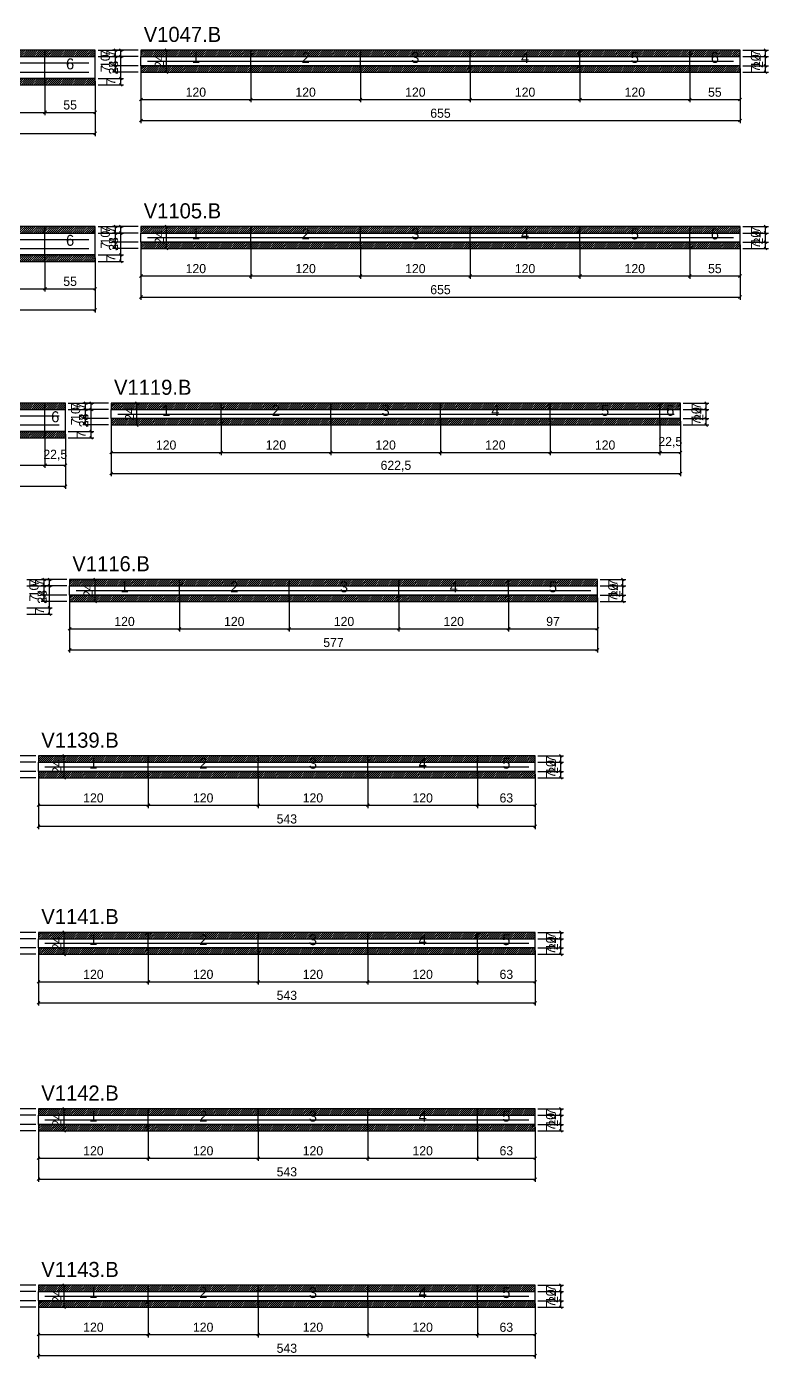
# Model space of a CAD drawing. Extents: x -10500 to 3070, y -11667 to 1250.
# Drawn here: x 788 to 1599, y -8372 to -6915 of the extents above; entities that cross this region are included whole.
import ezdxf
from ezdxf.enums import TextEntityAlignment as Align

# ---------------------------------------------------------------- set-up
doc = ezdxf.new("R2010")
doc.units = 0
for name, color, linetype in [('5', 5, 'Continuous'), ('COTA', 241, 'Continuous'), ('NOMENCLATURA', 7, 'Continuous'), ('Painéis', 200, 'Continuous'), ('SARR_2.2x7', 40, 'Continuous'), ('SCO-___-LAJ', 224, 'Continuous')]:
    doc.layers.add(name, color=color, linetype=linetype)
doc.dimstyles.new('PAINEL', dxfattribs={"dimtxt": 10, "dimasz": 3, "dimexe": 3, "dimexo": 3, "dimgap": 3, "dimtad": 1, "dimblk": 'OBLIQUE', "dimblk1": 'OBLIQUE', "dimcen": 2.5, "dimclrd": 4, "dimclre": 4, "dimclrt": 240, "dimazin": 3, "dimtfac": 1, "dimtmove": 0, "dimatfit": 3})

# ---------------------------------------------------------------- blocks, each defined once
blk = doc.blocks.new('_OBLIQUE')
at = {"color": 0, "linetype": 'BYBLOCK'}
blk.add_line((-0.5, -0.5), (0.5, 0.5), dxfattribs=at)

msp = doc.modelspace()

# ---------------------------------------------------------------- hatches: boundary and pattern name
at = {"layer": 'COTA'}
h = msp.add_hatch(dxfattribs=at)
h.set_pattern_fill('ANSI31', scale=0.5)
h.paths.add_polyline_path([(688, -6948), (808, -6948), (808, -6941), (688, -6941)])
h = msp.add_hatch(dxfattribs=at)
h.set_pattern_fill('ANSI31', scale=0.5)
h.paths.add_polyline_path([(808, -6948), (863, -6948), (863, -6941), (808, -6941)])
h = msp.add_hatch(dxfattribs=at)
h.set_pattern_fill('ANSI31', scale=0.5)
h.paths.add_polyline_path([(913, -6948), (1033, -6948), (1033, -6941), (913, -6941)])
h = msp.add_hatch(dxfattribs=at)
h.set_pattern_fill('ANSI31', scale=0.5)
h.paths.add_polyline_path([(1033, -6948), (1153, -6948), (1153, -6941), (1033, -6941)])
h = msp.add_hatch(dxfattribs=at)
h.set_pattern_fill('ANSI31', scale=0.5)
h.paths.add_polyline_path([(1153, -6948), (1273, -6948), (1273, -6941), (1153, -6941)])
h = msp.add_hatch(dxfattribs=at)
h.set_pattern_fill('ANSI31', scale=0.5)
h.paths.add_polyline_path([(1273, -6948), (1393, -6948), (1393, -6941), (1273, -6941)])
h = msp.add_hatch(dxfattribs=at)
h.set_pattern_fill('ANSI31', scale=0.5)
h.paths.add_polyline_path([(1393, -6948), (1513, -6948), (1513, -6941), (1393, -6941)])
h = msp.add_hatch(dxfattribs=at)
h.set_pattern_fill('ANSI31', scale=0.5)
h.paths.add_polyline_path([(1513, -6948), (1568, -6948), (1568, -6941), (1513, -6941)])
h = msp.add_hatch(dxfattribs=at)
h.set_pattern_fill('ANSI31', scale=0.5)
h.paths.add_polyline_path([(913, -6965), (1033, -6965), (1033, -6958), (913, -6958)])
h = msp.add_hatch(dxfattribs=at)
h.set_pattern_fill('ANSI31', scale=0.5)
h.paths.add_polyline_path([(1033, -6965), (1153, -6965), (1153, -6958), (1033, -6958)])
h = msp.add_hatch(dxfattribs=at)
h.set_pattern_fill('ANSI31', scale=0.5)
h.paths.add_polyline_path([(1153, -6965), (1273, -6965), (1273, -6958), (1153, -6958)])
h = msp.add_hatch(dxfattribs=at)
h.set_pattern_fill('ANSI31', scale=0.5)
h.paths.add_polyline_path([(1273, -6965), (1393, -6965), (1393, -6958), (1273, -6958)])
h = msp.add_hatch(dxfattribs=at)
h.set_pattern_fill('ANSI31', scale=0.5)
h.paths.add_polyline_path([(1393, -6965), (1513, -6965), (1513, -6958), (1393, -6958)])
h = msp.add_hatch(dxfattribs=at)
h.set_pattern_fill('ANSI31', scale=0.5)
h.paths.add_polyline_path([(1513, -6965), (1568, -6965), (1568, -6958), (1513, -6958)])
h = msp.add_hatch(dxfattribs=at)
h.set_pattern_fill('ANSI31', scale=0.5)
h.paths.add_polyline_path([(688, -6979), (808, -6979), (808, -6972), (688, -6972)])
h = msp.add_hatch(dxfattribs=at)
h.set_pattern_fill('ANSI31', scale=0.5)
h.paths.add_polyline_path([(808, -6979), (863, -6979), (863, -6972), (808, -6972)])
h = msp.add_hatch(dxfattribs=at)
h.set_pattern_fill('ANSI31', scale=0.5)
h.paths.add_polyline_path([(688, -7141), (808, -7141), (808, -7134), (688, -7134)])
h = msp.add_hatch(dxfattribs=at)
h.set_pattern_fill('ANSI31', scale=0.5)
h.paths.add_polyline_path([(808, -7141), (863, -7141), (863, -7134), (808, -7134)])
h = msp.add_hatch(dxfattribs=at)
h.set_pattern_fill('ANSI31', scale=0.5)
h.paths.add_polyline_path([(913, -7141), (1033, -7141), (1033, -7134), (913, -7134)])
h = msp.add_hatch(dxfattribs=at)
h.set_pattern_fill('ANSI31', scale=0.5)
h.paths.add_polyline_path([(1033, -7141), (1153, -7141), (1153, -7134), (1033, -7134)])
h = msp.add_hatch(dxfattribs=at)
h.set_pattern_fill('ANSI31', scale=0.5)
h.paths.add_polyline_path([(1153, -7141), (1273, -7141), (1273, -7134), (1153, -7134)])
h = msp.add_hatch(dxfattribs=at)
h.set_pattern_fill('ANSI31', scale=0.5)
h.paths.add_polyline_path([(1273, -7141), (1393, -7141), (1393, -7134), (1273, -7134)])
h = msp.add_hatch(dxfattribs=at)
h.set_pattern_fill('ANSI31', scale=0.5)
h.paths.add_polyline_path([(1393, -7141), (1513, -7141), (1513, -7134), (1393, -7134)])
h = msp.add_hatch(dxfattribs=at)
h.set_pattern_fill('ANSI31', scale=0.5)
h.paths.add_polyline_path([(1513, -7141), (1568, -7141), (1568, -7134), (1513, -7134)])
h = msp.add_hatch(dxfattribs=at)
h.set_pattern_fill('ANSI31', scale=0.5)
h.paths.add_polyline_path([(913, -7158), (1033, -7158), (1033, -7151), (913, -7151)])
h = msp.add_hatch(dxfattribs=at)
h.set_pattern_fill('ANSI31', scale=0.5)
h.paths.add_polyline_path([(1033, -7158), (1153, -7158), (1153, -7151), (1033, -7151)])
h = msp.add_hatch(dxfattribs=at)
h.set_pattern_fill('ANSI31', scale=0.5)
h.paths.add_polyline_path([(1153, -7158), (1273, -7158), (1273, -7151), (1153, -7151)])
h = msp.add_hatch(dxfattribs=at)
h.set_pattern_fill('ANSI31', scale=0.5)
h.paths.add_polyline_path([(1273, -7158), (1393, -7158), (1393, -7151), (1273, -7151)])
h = msp.add_hatch(dxfattribs=at)
h.set_pattern_fill('ANSI31', scale=0.5)
h.paths.add_polyline_path([(1393, -7158), (1513, -7158), (1513, -7151), (1393, -7151)])
h = msp.add_hatch(dxfattribs=at)
h.set_pattern_fill('ANSI31', scale=0.5)
h.paths.add_polyline_path([(1513, -7158), (1568, -7158), (1568, -7151), (1513, -7151)])
h = msp.add_hatch(dxfattribs=at)
h.set_pattern_fill('ANSI31', scale=0.5)
h.paths.add_polyline_path([(688, -7172), (808, -7172), (808, -7165), (688, -7165)])
h = msp.add_hatch(dxfattribs=at)
h.set_pattern_fill('ANSI31', scale=0.5)
h.paths.add_polyline_path([(808, -7172), (863, -7172), (863, -7165), (808, -7165)])
h = msp.add_hatch(dxfattribs=at)
h.set_pattern_fill('ANSI31', scale=0.5)
h.paths.add_polyline_path([(688, -7334), (808, -7334), (808, -7327), (688, -7327)])
h = msp.add_hatch(dxfattribs=at)
h.set_pattern_fill('ANSI31', scale=0.5)
h.paths.add_polyline_path([(808, -7334), (830.5, -7334), (830.5, -7327), (808, -7327)])
h = msp.add_hatch(dxfattribs=at)
h.set_pattern_fill('ANSI31', scale=0.5)
h.paths.add_polyline_path([(880.5, -7334), (1000.5, -7334), (1000.5, -7327), (880.5, -7327)])
h = msp.add_hatch(dxfattribs=at)
h.set_pattern_fill('ANSI31', scale=0.5)
h.paths.add_polyline_path([(1000.5, -7334), (1120.5, -7334), (1120.5, -7327), (1000.5, -7327)])
h = msp.add_hatch(dxfattribs=at)
h.set_pattern_fill('ANSI31', scale=0.5)
h.paths.add_polyline_path([(1120.5, -7334), (1240.5, -7334), (1240.5, -7327), (1120.5, -7327)])
h = msp.add_hatch(dxfattribs=at)
h.set_pattern_fill('ANSI31', scale=0.5)
h.paths.add_polyline_path([(1240.5, -7334), (1360.5, -7334), (1360.5, -7327), (1240.5, -7327)])
h = msp.add_hatch(dxfattribs=at)
h.set_pattern_fill('ANSI31', scale=0.5)
h.paths.add_polyline_path([(1360.5, -7334), (1480.5, -7334), (1480.5, -7327), (1360.5, -7327)])
h = msp.add_hatch(dxfattribs=at)
h.set_pattern_fill('ANSI31', scale=0.5)
h.paths.add_polyline_path([(1480.5, -7334), (1503, -7334), (1503, -7327), (1480.5, -7327)])
h = msp.add_hatch(dxfattribs=at)
h.set_pattern_fill('ANSI31', scale=0.5)
h.paths.add_polyline_path([(880.5, -7351), (1000.5, -7351), (1000.5, -7344), (880.5, -7344)])
h = msp.add_hatch(dxfattribs=at)
h.set_pattern_fill('ANSI31', scale=0.5)
h.paths.add_polyline_path([(1000.5, -7351), (1120.5, -7351), (1120.5, -7344), (1000.5, -7344)])
h = msp.add_hatch(dxfattribs=at)
h.set_pattern_fill('ANSI31', scale=0.5)
h.paths.add_polyline_path([(1120.5, -7351), (1240.5, -7351), (1240.5, -7344), (1120.5, -7344)])
h = msp.add_hatch(dxfattribs=at)
h.set_pattern_fill('ANSI31', scale=0.5)
h.paths.add_polyline_path([(1240.5, -7351), (1360.5, -7351), (1360.5, -7344), (1240.5, -7344)])
h = msp.add_hatch(dxfattribs=at)
h.set_pattern_fill('ANSI31', scale=0.5)
h.paths.add_polyline_path([(1360.5, -7351), (1480.5, -7351), (1480.5, -7344), (1360.5, -7344)])
h = msp.add_hatch(dxfattribs=at)
h.set_pattern_fill('ANSI31', scale=0.5)
h.paths.add_polyline_path([(1480.5, -7351), (1503, -7351), (1503, -7344), (1480.5, -7344)])
h = msp.add_hatch(dxfattribs=at)
h.set_pattern_fill('ANSI31', scale=0.5)
h.paths.add_polyline_path([(688, -7365), (808, -7365), (808, -7358), (688, -7358)])
h = msp.add_hatch(dxfattribs=at)
h.set_pattern_fill('ANSI31', scale=0.5)
h.paths.add_polyline_path([(808, -7365), (830.5, -7365), (830.5, -7358), (808, -7358)])
h = msp.add_hatch(dxfattribs=at)
h.set_pattern_fill('ANSI31', scale=0.5)
h.paths.add_polyline_path([(835, -7527), (955, -7527), (955, -7520), (835, -7520)])
h = msp.add_hatch(dxfattribs=at)
h.set_pattern_fill('ANSI31', scale=0.5)
h.paths.add_polyline_path([(955, -7527), (1075, -7527), (1075, -7520), (955, -7520)])
h = msp.add_hatch(dxfattribs=at)
h.set_pattern_fill('ANSI31', scale=0.5)
h.paths.add_polyline_path([(1075, -7527), (1195, -7527), (1195, -7520), (1075, -7520)])
h = msp.add_hatch(dxfattribs=at)
h.set_pattern_fill('ANSI31', scale=0.5)
h.paths.add_polyline_path([(1195, -7527), (1315, -7527), (1315, -7520), (1195, -7520)])
h = msp.add_hatch(dxfattribs=at)
h.set_pattern_fill('ANSI31', scale=0.5)
h.paths.add_polyline_path([(1315, -7527), (1412, -7527), (1412, -7520), (1315, -7520)])
h = msp.add_hatch(dxfattribs=at)
h.set_pattern_fill('ANSI31', scale=0.5)
h.paths.add_polyline_path([(835, -7544), (955, -7544), (955, -7537), (835, -7537)])
h = msp.add_hatch(dxfattribs=at)
h.set_pattern_fill('ANSI31', scale=0.5)
h.paths.add_polyline_path([(955, -7544), (1075, -7544), (1075, -7537), (955, -7537)])
h = msp.add_hatch(dxfattribs=at)
h.set_pattern_fill('ANSI31', scale=0.5)
h.paths.add_polyline_path([(1075, -7544), (1195, -7544), (1195, -7537), (1075, -7537)])
h = msp.add_hatch(dxfattribs=at)
h.set_pattern_fill('ANSI31', scale=0.5)
h.paths.add_polyline_path([(1195, -7544), (1315, -7544), (1315, -7537), (1195, -7537)])
h = msp.add_hatch(dxfattribs=at)
h.set_pattern_fill('ANSI31', scale=0.5)
h.paths.add_polyline_path([(1315, -7544), (1412, -7544), (1412, -7537), (1315, -7537)])
h = msp.add_hatch(dxfattribs=at)
h.set_pattern_fill('ANSI31', scale=0.5)
h.paths.add_polyline_path([(801, -7720), (921, -7720), (921, -7713), (801, -7713)])
h = msp.add_hatch(dxfattribs=at)
h.set_pattern_fill('ANSI31', scale=0.5)
h.paths.add_polyline_path([(921, -7720), (1041, -7720), (1041, -7713), (921, -7713)])
h = msp.add_hatch(dxfattribs=at)
h.set_pattern_fill('ANSI31', scale=0.5)
h.paths.add_polyline_path([(1041, -7720), (1161, -7720), (1161, -7713), (1041, -7713)])
h = msp.add_hatch(dxfattribs=at)
h.set_pattern_fill('ANSI31', scale=0.5)
h.paths.add_polyline_path([(1161, -7720), (1281, -7720), (1281, -7713), (1161, -7713)])
h = msp.add_hatch(dxfattribs=at)
h.set_pattern_fill('ANSI31', scale=0.5)
h.paths.add_polyline_path([(1281, -7720), (1344, -7720), (1344, -7713), (1281, -7713)])
h = msp.add_hatch(dxfattribs=at)
h.set_pattern_fill('ANSI31', scale=0.5)
h.paths.add_polyline_path([(801, -7737), (921, -7737), (921, -7730), (801, -7730)])
h = msp.add_hatch(dxfattribs=at)
h.set_pattern_fill('ANSI31', scale=0.5)
h.paths.add_polyline_path([(921, -7737), (1041, -7737), (1041, -7730), (921, -7730)])
h = msp.add_hatch(dxfattribs=at)
h.set_pattern_fill('ANSI31', scale=0.5)
h.paths.add_polyline_path([(1041, -7737), (1161, -7737), (1161, -7730), (1041, -7730)])
h = msp.add_hatch(dxfattribs=at)
h.set_pattern_fill('ANSI31', scale=0.5)
h.paths.add_polyline_path([(1161, -7737), (1281, -7737), (1281, -7730), (1161, -7730)])
h = msp.add_hatch(dxfattribs=at)
h.set_pattern_fill('ANSI31', scale=0.5)
h.paths.add_polyline_path([(1281, -7737), (1344, -7737), (1344, -7730), (1281, -7730)])
h = msp.add_hatch(dxfattribs=at)
h.set_pattern_fill('ANSI31', scale=0.5)
h.paths.add_polyline_path([(801, -7913), (921, -7913), (921, -7906), (801, -7906)])
h = msp.add_hatch(dxfattribs=at)
h.set_pattern_fill('ANSI31', scale=0.5)
h.paths.add_polyline_path([(921, -7913), (1041, -7913), (1041, -7906), (921, -7906)])
h = msp.add_hatch(dxfattribs=at)
h.set_pattern_fill('ANSI31', scale=0.5)
h.paths.add_polyline_path([(1041, -7913), (1161, -7913), (1161, -7906), (1041, -7906)])
h = msp.add_hatch(dxfattribs=at)
h.set_pattern_fill('ANSI31', scale=0.5)
h.paths.add_polyline_path([(1161, -7913), (1281, -7913), (1281, -7906), (1161, -7906)])
h = msp.add_hatch(dxfattribs=at)
h.set_pattern_fill('ANSI31', scale=0.5)
h.paths.add_polyline_path([(1281, -7913), (1344, -7913), (1344, -7906), (1281, -7906)])
h = msp.add_hatch(dxfattribs=at)
h.set_pattern_fill('ANSI31', scale=0.5)
h.paths.add_polyline_path([(801, -7930), (921, -7930), (921, -7923), (801, -7923)])
h = msp.add_hatch(dxfattribs=at)
h.set_pattern_fill('ANSI31', scale=0.5)
h.paths.add_polyline_path([(921, -7930), (1041, -7930), (1041, -7923), (921, -7923)])
h = msp.add_hatch(dxfattribs=at)
h.set_pattern_fill('ANSI31', scale=0.5)
h.paths.add_polyline_path([(1041, -7930), (1161, -7930), (1161, -7923), (1041, -7923)])
h = msp.add_hatch(dxfattribs=at)
h.set_pattern_fill('ANSI31', scale=0.5)
h.paths.add_polyline_path([(1161, -7930), (1281, -7930), (1281, -7923), (1161, -7923)])
h = msp.add_hatch(dxfattribs=at)
h.set_pattern_fill('ANSI31', scale=0.5)
h.paths.add_polyline_path([(1281, -7930), (1344, -7930), (1344, -7923), (1281, -7923)])
h = msp.add_hatch(dxfattribs=at)
h.set_pattern_fill('ANSI31', scale=0.5)
h.paths.add_polyline_path([(801, -8106), (921, -8106), (921, -8099), (801, -8099)])
h = msp.add_hatch(dxfattribs=at)
h.set_pattern_fill('ANSI31', scale=0.5)
h.paths.add_polyline_path([(921, -8106), (1041, -8106), (1041, -8099), (921, -8099)])
h = msp.add_hatch(dxfattribs=at)
h.set_pattern_fill('ANSI31', scale=0.5)
h.paths.add_polyline_path([(1041, -8106), (1161, -8106), (1161, -8099), (1041, -8099)])
h = msp.add_hatch(dxfattribs=at)
h.set_pattern_fill('ANSI31', scale=0.5)
h.paths.add_polyline_path([(1161, -8106), (1281, -8106), (1281, -8099), (1161, -8099)])
h = msp.add_hatch(dxfattribs=at)
h.set_pattern_fill('ANSI31', scale=0.5)
h.paths.add_polyline_path([(1281, -8106), (1344, -8106), (1344, -8099), (1281, -8099)])
h = msp.add_hatch(dxfattribs=at)
h.set_pattern_fill('ANSI31', scale=0.5)
h.paths.add_polyline_path([(801, -8123), (921, -8123), (921, -8116), (801, -8116)])
h = msp.add_hatch(dxfattribs=at)
h.set_pattern_fill('ANSI31', scale=0.5)
h.paths.add_polyline_path([(921, -8123), (1041, -8123), (1041, -8116), (921, -8116)])
h = msp.add_hatch(dxfattribs=at)
h.set_pattern_fill('ANSI31', scale=0.5)
h.paths.add_polyline_path([(1041, -8123), (1161, -8123), (1161, -8116), (1041, -8116)])
h = msp.add_hatch(dxfattribs=at)
h.set_pattern_fill('ANSI31', scale=0.5)
h.paths.add_polyline_path([(1161, -8123), (1281, -8123), (1281, -8116), (1161, -8116)])
h = msp.add_hatch(dxfattribs=at)
h.set_pattern_fill('ANSI31', scale=0.5)
h.paths.add_polyline_path([(1281, -8123), (1344, -8123), (1344, -8116), (1281, -8116)])
h = msp.add_hatch(dxfattribs=at)
h.set_pattern_fill('ANSI31', scale=0.5)
h.paths.add_polyline_path([(801, -8299), (921, -8299), (921, -8292), (801, -8292)])
h = msp.add_hatch(dxfattribs=at)
h.set_pattern_fill('ANSI31', scale=0.5)
h.paths.add_polyline_path([(921, -8299), (1041, -8299), (1041, -8292), (921, -8292)])
h = msp.add_hatch(dxfattribs=at)
h.set_pattern_fill('ANSI31', scale=0.5)
h.paths.add_polyline_path([(1041, -8299), (1161, -8299), (1161, -8292), (1041, -8292)])
h = msp.add_hatch(dxfattribs=at)
h.set_pattern_fill('ANSI31', scale=0.5)
h.paths.add_polyline_path([(1161, -8299), (1281, -8299), (1281, -8292), (1161, -8292)])
h = msp.add_hatch(dxfattribs=at)
h.set_pattern_fill('ANSI31', scale=0.5)
h.paths.add_polyline_path([(1281, -8299), (1344, -8299), (1344, -8292), (1281, -8292)])
h = msp.add_hatch(dxfattribs=at)
h.set_pattern_fill('ANSI31', scale=0.5)
h.paths.add_polyline_path([(801, -8316), (921, -8316), (921, -8309), (801, -8309)])
h = msp.add_hatch(dxfattribs=at)
h.set_pattern_fill('ANSI31', scale=0.5)
h.paths.add_polyline_path([(921, -8316), (1041, -8316), (1041, -8309), (921, -8309)])
h = msp.add_hatch(dxfattribs=at)
h.set_pattern_fill('ANSI31', scale=0.5)
h.paths.add_polyline_path([(1041, -8316), (1161, -8316), (1161, -8309), (1041, -8309)])
h = msp.add_hatch(dxfattribs=at)
h.set_pattern_fill('ANSI31', scale=0.5)
h.paths.add_polyline_path([(1161, -8316), (1281, -8316), (1281, -8309), (1161, -8309)])
h = msp.add_hatch(dxfattribs=at)
h.set_pattern_fill('ANSI31', scale=0.5)
h.paths.add_polyline_path([(1281, -8316), (1344, -8316), (1344, -8309), (1281, -8309)])

# ---------------------------------------------------------------- linework, layer by layer
at = {"layer": 'Painéis'}
for p, q in [((688, -6948), (808, -6948)), ((808, -6972), (808, -6948)), ((808, -6972), (808, -6948)), ((808, -6948), (863, -6948)), ((808, -6972), (808, -6948)), ((863, -6972), (863, -6948)), ((913, -6948), (1033, -6948)), ((913, -6958), (913, -6948)), ((1033, -6958), (1033, -6948)), ((1033, -6958), (1033, -6948)), ((1033, -6948), (1153, -6948)), ((1033, -6958), (1033, -6948)), ((1153, -6958), (1153, -6948)), ((1153, -6958), (1153, -6948)), ((1153, -6948), (1273, -6948)), ((1153, -6958), (1153, -6948)), ((1273, -6958), (1273, -6948)), ((1273, -6958), (1273, -6948)), ((1273, -6948), (1393, -6948)), ((1273, -6958), (1273, -6948)), ((1393, -6958), (1393, -6948)), ((1393, -6958), (1393, -6948)), ((1393, -6948), (1513, -6948)), ((1393, -6958), (1393, -6948)), ((1513, -6958), (1513, -6948)), ((1513, -6958), (1513, -6948)), ((1513, -6948), (1568, -6948)), ((1513, -6958), (1513, -6948)), ((1568, -6958), (1568, -6948)), ((913, -6958), (1033, -6958)), ((1033, -6958), (1153, -6958)), ((1153, -6958), (1273, -6958)), ((1273, -6958), (1393, -6958)), ((1393, -6958), (1513, -6958)), ((1513, -6958), (1568, -6958)), ((688, -6972), (808, -6972)), ((808, -6972), (863, -6972)), ((688, -7141), (808, -7141)), ((808, -7165), (808, -7141)), ((808, -7165), (808, -7141)), ((808, -7141), (863, -7141)), ((808, -7165), (808, -7141)), ((863, -7165), (863, -7141)), ((913, -7141), (1033, -7141)), ((913, -7151), (913, -7141)), ((913, -7151), (1033, -7151)), ((1033, -7151), (1033, -7141)), ((1033, -7151), (1033, -7141)), ((1033, -7141), (1153, -7141)), ((1033, -7151), (1033, -7141)), ((1033, -7151), (1153, -7151)), ((1153, -7151), (1153, -7141)), ((1153, -7151), (1153, -7141)), ((1153, -7141), (1273, -7141)), ((1153, -7151), (1153, -7141)), ((1153, -7151), (1273, -7151)), ((1273, -7151), (1273, -7141)), ((1273, -7151), (1273, -7141)), ((1273, -7141), (1393, -7141)), ((1273, -7151), (1273, -7141)), ((1273, -7151), (1393, -7151)), ((1393, -7151), (1393, -7141)), ((1393, -7151), (1393, -7141)), ((1393, -7141), (1513, -7141)), ((1393, -7151), (1393, -7141)), ((1393, -7151), (1513, -7151)), ((1513, -7151), (1513, -7141)), ((1513, -7151), (1513, -7141)), ((1513, -7141), (1568, -7141)), ((1513, -7151), (1513, -7141)), ((1513, -7151), (1568, -7151)), ((1568, -7151), (1568, -7141)), ((688, -7165), (808, -7165)), ((808, -7165), (863, -7165)), ((688, -7334), (808, -7334)), ((808, -7358), (808, -7334)), ((808, -7358), (808, -7334)), ((808, -7334), (830.5, -7334)), ((808, -7358), (808, -7334)), ((830.5, -7358), (830.5, -7334)), ((880.5, -7334), (1000.5, -7334)), ((880.5, -7344), (880.5, -7334)), ((1000.5, -7344), (1000.5, -7334)), ((1000.5, -7344), (1000.5, -7334)), ((1000.5, -7334), (1120.5, -7334)), ((1000.5, -7344), (1000.5, -7334)), ((1120.5, -7344), (1120.5, -7334)), ((1120.5, -7344), (1120.5, -7334)), ((1120.5, -7334), (1240.5, -7334)), ((1120.5, -7344), (1120.5, -7334)), ((1240.5, -7344), (1240.5, -7334)), ((1240.5, -7344), (1240.5, -7334)), ((1240.5, -7334), (1360.5, -7334)), ((1240.5, -7344), (1240.5, -7334)), ((1360.5, -7344), (1360.5, -7334)), ((1360.5, -7344), (1360.5, -7334)), ((1360.5, -7334), (1480.5, -7334)), ((1360.5, -7344), (1360.5, -7334)), ((1480.5, -7344), (1480.5, -7334)), ((1480.5, -7344), (1480.5, -7334)), ((1480.5, -7334), (1503, -7334)), ((1480.5, -7344), (1480.5, -7334)), ((1503, -7344), (1503, -7334)), ((880.5, -7344), (1000.5, -7344)), ((1000.5, -7344), (1120.5, -7344)), ((1120.5, -7344), (1240.5, -7344)), ((1240.5, -7344), (1360.5, -7344)), ((1360.5, -7344), (1480.5, -7344)), ((1480.5, -7344), (1503, -7344)), ((688, -7358), (808, -7358)), ((808, -7358), (830.5, -7358)), ((835, -7527), (955, -7527)), ((835, -7537), (835, -7527)), ((955, -7537), (955, -7527)), ((955, -7537), (955, -7527)), ((955, -7527), (1075, -7527)), ((955, -7537), (955, -7527)), ((1075, -7537), (1075, -7527)), ((1075, -7537), (1075, -7527)), ((1075, -7527), (1195, -7527)), ((1075, -7537), (1075, -7527)), ((1195, -7537), (1195, -7527)), ((1195, -7537), (1195, -7527)), ((1195, -7527), (1315, -7527)), ((1195, -7537), (1195, -7527)), ((1315, -7537), (1315, -7527)), ((1315, -7537), (1315, -7527)), ((1315, -7527), (1412, -7527)), ((1315, -7537), (1315, -7527)), ((1412, -7537), (1412, -7527)), ((835, -7537), (955, -7537)), ((955, -7537), (1075, -7537)), ((1075, -7537), (1195, -7537)), ((1195, -7537), (1315, -7537)), ((1315, -7537), (1412, -7537)), ((801, -7720), (921, -7720)), ((801, -7730), (801, -7720)), ((921, -7730), (921, -7720)), ((921, -7730), (921, -7720)), ((921, -7720), (1041, -7720)), ((921, -7730), (921, -7720)), ((1041, -7730), (1041, -7720)), ((1041, -7730), (1041, -7720)), ((1041, -7720), (1161, -7720)), ((1041, -7730), (1041, -7720)), ((1161, -7730), (1161, -7720)), ((1161, -7730), (1161, -7720)), ((1161, -7720), (1281, -7720)), ((1161, -7730), (1161, -7720)), ((1281, -7730), (1281, -7720)), ((1281, -7730), (1281, -7720)), ((1281, -7720), (1344, -7720)), ((1281, -7730), (1281, -7720)), ((1344, -7730), (1344, -7720)), ((801, -7730), (921, -7730)), ((921, -7730), (1041, -7730)), ((1041, -7730), (1161, -7730)), ((1161, -7730), (1281, -7730)), ((1281, -7730), (1344, -7730)), ((801, -7913), (921, -7913)), ((801, -7923), (801, -7913)), ((801, -7923), (921, -7923)), ((921, -7923), (921, -7913)), ((921, -7923), (921, -7913)), ((921, -7913), (1041, -7913)), ((921, -7923), (921, -7913)), ((921, -7923), (1041, -7923)), ((1041, -7923), (1041, -7913)), ((1041, -7923), (1041, -7913)), ((1041, -7913), (1161, -7913)), ((1041, -7923), (1041, -7913)), ((1041, -7923), (1161, -7923)), ((1161, -7923), (1161, -7913)), ((1161, -7923), (1161, -7913)), ((1161, -7913), (1281, -7913)), ((1161, -7923), (1161, -7913)), ((1161, -7923), (1281, -7923)), ((1281, -7923), (1281, -7913)), ((1281, -7923), (1281, -7913)), ((1281, -7913), (1344, -7913)), ((1281, -7923), (1281, -7913)), ((1281, -7923), (1344, -7923)), ((1344, -7923), (1344, -7913)), ((801, -8106), (921, -8106)), ((801, -8116), (801, -8106)), ((921, -8116), (921, -8106)), ((921, -8116), (921, -8106)), ((921, -8106), (1041, -8106)), ((921, -8116), (921, -8106)), ((1041, -8116), (1041, -8106)), ((1041, -8116), (1041, -8106)), ((1041, -8106), (1161, -8106)), ((1041, -8116), (1041, -8106)), ((1161, -8116), (1161, -8106)), ((1161, -8116), (1161, -8106)), ((1161, -8106), (1281, -8106)), ((1161, -8116), (1161, -8106)), ((1281, -8116), (1281, -8106)), ((1281, -8116), (1281, -8106)), ((1281, -8106), (1344, -8106)), ((1281, -8116), (1281, -8106)), ((1344, -8116), (1344, -8106)), ((801, -8116), (921, -8116)), ((921, -8116), (1041, -8116)), ((1041, -8116), (1161, -8116)), ((1161, -8116), (1281, -8116)), ((1281, -8116), (1344, -8116)), ((801, -8299), (921, -8299)), ((801, -8309), (801, -8299)), ((921, -8309), (921, -8299)), ((921, -8309), (921, -8299)), ((921, -8299), (1041, -8299)), ((921, -8309), (921, -8299)), ((1041, -8309), (1041, -8299)), ((1041, -8309), (1041, -8299)), ((1041, -8299), (1161, -8299)), ((1041, -8309), (1041, -8299)), ((1161, -8309), (1161, -8299)), ((1161, -8309), (1161, -8299)), ((1161, -8299), (1281, -8299)), ((1161, -8309), (1161, -8299)), ((1281, -8309), (1281, -8299)), ((1281, -8309), (1281, -8299)), ((1281, -8299), (1344, -8299)), ((1281, -8309), (1281, -8299)), ((1344, -8309), (1344, -8299)), ((801, -8309), (921, -8309)), ((921, -8309), (1041, -8309)), ((1041, -8309), (1161, -8309)), ((1161, -8309), (1281, -8309)), ((1281, -8309), (1344, -8309))]:
    msp.add_line(p, q, dxfattribs=at)
at = {"layer": 'SARR_2.2x7'}
for points in [[(688, -6955), (808, -6955)], [(688, -6955), (808, -6955)], [(808, -6955), (856, -6955)], [(808, -6955), (856, -6955)], [(920, -6953), (1033, -6953)], [(920, -6953), (1033, -6953)], [(1033, -6953), (1153, -6953)], [(1033, -6953), (1153, -6953)], [(1153, -6953), (1273, -6953)], [(1153, -6953), (1273, -6953)], [(1273, -6953), (1393, -6953)], [(1273, -6953), (1393, -6953)], [(1393, -6953), (1513, -6953)], [(1393, -6953), (1513, -6953)], [(1513, -6953), (1561, -6953)], [(1513, -6953), (1561, -6953)], [(688, -6965), (808, -6965)], [(688, -6965), (808, -6965)], [(808, -6965), (856, -6965)], [(808, -6965), (856, -6965)], [(688, -7148), (808, -7148)], [(688, -7148), (808, -7148)], [(808, -7148), (856, -7148)], [(808, -7148), (856, -7148)], [(920, -7146), (1033, -7146)], [(920, -7146), (1033, -7146)], [(1033, -7146), (1153, -7146)], [(1033, -7146), (1153, -7146)], [(1153, -7146), (1273, -7146)], [(1153, -7146), (1273, -7146)], [(1273, -7146), (1393, -7146)], [(1273, -7146), (1393, -7146)], [(1393, -7146), (1513, -7146)], [(1393, -7146), (1513, -7146)], [(1513, -7146), (1561, -7146)], [(1513, -7146), (1561, -7146)], [(688, -7158), (808, -7158)], [(688, -7158), (808, -7158)], [(808, -7158), (856, -7158)], [(808, -7158), (856, -7158)], [(688, -7341), (808, -7341)], [(688, -7341), (808, -7341)], [(808, -7341), (823.5, -7341)], [(808, -7341), (823.5, -7341)], [(887.5, -7339), (1000.5, -7339)], [(887.5, -7339), (1000.5, -7339)], [(1000.5, -7339), (1120.5, -7339)], [(1000.5, -7339), (1120.5, -7339)], [(1120.5, -7339), (1240.5, -7339)], [(1120.5, -7339), (1240.5, -7339)], [(1240.5, -7339), (1360.5, -7339)], [(1240.5, -7339), (1360.5, -7339)], [(1360.5, -7339), (1480.5, -7339)], [(1360.5, -7339), (1480.5, -7339)], [(1480.5, -7339), (1496, -7339)], [(1480.5, -7339), (1496, -7339)], [(688, -7351), (808, -7351)], [(688, -7351), (808, -7351)], [(808, -7351), (823.5, -7351)], [(808, -7351), (823.5, -7351)], [(842, -7532), (955, -7532)], [(842, -7532), (955, -7532)], [(955, -7532), (1075, -7532)], [(955, -7532), (1075, -7532)], [(1075, -7532), (1195, -7532)], [(1075, -7532), (1195, -7532)], [(1195, -7532), (1315, -7532)], [(1195, -7532), (1315, -7532)], [(1315, -7532), (1405, -7532)], [(1315, -7532), (1405, -7532)], [(808, -7725), (921, -7725)], [(808, -7725), (921, -7725)], [(921, -7725), (1041, -7725)], [(921, -7725), (1041, -7725)], [(1041, -7725), (1161, -7725)], [(1041, -7725), (1161, -7725)], [(1161, -7725), (1281, -7725)], [(1161, -7725), (1281, -7725)], [(1281, -7725), (1337, -7725)], [(1281, -7725), (1337, -7725)], [(808, -7918), (921, -7918)], [(808, -7918), (921, -7918)], [(921, -7918), (1041, -7918)], [(921, -7918), (1041, -7918)], [(1041, -7918), (1161, -7918)], [(1041, -7918), (1161, -7918)], [(1161, -7918), (1281, -7918)], [(1161, -7918), (1281, -7918)], [(1281, -7918), (1337, -7918)], [(1281, -7918), (1337, -7918)], [(808, -8111), (921, -8111)], [(808, -8111), (921, -8111)], [(921, -8111), (1041, -8111)], [(921, -8111), (1041, -8111)], [(1041, -8111), (1161, -8111)], [(1041, -8111), (1161, -8111)], [(1161, -8111), (1281, -8111)], [(1161, -8111), (1281, -8111)], [(1281, -8111), (1337, -8111)], [(1281, -8111), (1337, -8111)], [(808, -8304), (921, -8304)], [(808, -8304), (921, -8304)], [(921, -8304), (1041, -8304)], [(921, -8304), (1041, -8304)], [(1041, -8304), (1161, -8304)], [(1041, -8304), (1161, -8304)], [(1161, -8304), (1281, -8304)], [(1161, -8304), (1281, -8304)], [(1281, -8304), (1337, -8304)], [(1281, -8304), (1337, -8304)]]:
    msp.add_lwpolyline(points, dxfattribs=at)
at = {"layer": 'SCO-___-LAJ'}
for points in [[(688, -6948), (808, -6948), (808, -6941), (688, -6941)], [(808, -6948), (863, -6948), (863, -6941), (808, -6941)], [(913, -6948), (1033, -6948), (1033, -6941), (913, -6941)], [(1033, -6948), (1153, -6948), (1153, -6941), (1033, -6941)], [(1153, -6948), (1273, -6948), (1273, -6941), (1153, -6941)], [(1273, -6948), (1393, -6948), (1393, -6941), (1273, -6941)], [(1393, -6948), (1513, -6948), (1513, -6941), (1393, -6941)], [(1513, -6948), (1568, -6948), (1568, -6941), (1513, -6941)], [(913, -6965), (1033, -6965), (1033, -6958), (913, -6958)], [(1033, -6965), (1153, -6965), (1153, -6958), (1033, -6958)], [(1153, -6965), (1273, -6965), (1273, -6958), (1153, -6958)], [(1273, -6965), (1393, -6965), (1393, -6958), (1273, -6958)], [(1393, -6965), (1513, -6965), (1513, -6958), (1393, -6958)], [(1513, -6965), (1568, -6965), (1568, -6958), (1513, -6958)], [(688, -6979), (808, -6979), (808, -6972), (688, -6972)], [(808, -6979), (863, -6979), (863, -6972), (808, -6972)], [(688, -7141), (808, -7141), (808, -7134), (688, -7134)], [(808, -7141), (863, -7141), (863, -7134), (808, -7134)], [(913, -7141), (1033, -7141), (1033, -7134), (913, -7134)], [(1033, -7141), (1153, -7141), (1153, -7134), (1033, -7134)], [(1153, -7141), (1273, -7141), (1273, -7134), (1153, -7134)], [(1273, -7141), (1393, -7141), (1393, -7134), (1273, -7134)], [(1393, -7141), (1513, -7141), (1513, -7134), (1393, -7134)], [(1513, -7141), (1568, -7141), (1568, -7134), (1513, -7134)], [(913, -7158), (1033, -7158), (1033, -7151), (913, -7151)], [(1033, -7158), (1153, -7158), (1153, -7151), (1033, -7151)], [(1153, -7158), (1273, -7158), (1273, -7151), (1153, -7151)], [(1273, -7158), (1393, -7158), (1393, -7151), (1273, -7151)], [(1393, -7158), (1513, -7158), (1513, -7151), (1393, -7151)], [(1513, -7158), (1568, -7158), (1568, -7151), (1513, -7151)], [(688, -7172), (808, -7172), (808, -7165), (688, -7165)], [(808, -7172), (863, -7172), (863, -7165), (808, -7165)], [(688, -7334), (808, -7334), (808, -7327), (688, -7327)], [(808, -7334), (830.5, -7334), (830.5, -7327), (808, -7327)], [(880.5, -7334), (1000.5, -7334), (1000.5, -7327), (880.5, -7327)], [(1000.5, -7334), (1120.5, -7334), (1120.5, -7327), (1000.5, -7327)], [(1120.5, -7334), (1240.5, -7334), (1240.5, -7327), (1120.5, -7327)], [(1240.5, -7334), (1360.5, -7334), (1360.5, -7327), (1240.5, -7327)], [(1360.5, -7334), (1480.5, -7334), (1480.5, -7327), (1360.5, -7327)], [(1480.5, -7334), (1503, -7334), (1503, -7327), (1480.5, -7327)], [(880.5, -7351), (1000.5, -7351), (1000.5, -7344), (880.5, -7344)], [(1000.5, -7351), (1120.5, -7351), (1120.5, -7344), (1000.5, -7344)], [(1120.5, -7351), (1240.5, -7351), (1240.5, -7344), (1120.5, -7344)], [(1240.5, -7351), (1360.5, -7351), (1360.5, -7344), (1240.5, -7344)], [(1360.5, -7351), (1480.5, -7351), (1480.5, -7344), (1360.5, -7344)], [(1480.5, -7351), (1503, -7351), (1503, -7344), (1480.5, -7344)], [(688, -7365), (808, -7365), (808, -7358), (688, -7358)], [(808, -7365), (830.5, -7365), (830.5, -7358), (808, -7358)], [(835, -7527), (955, -7527), (955, -7520), (835, -7520)], [(955, -7527), (1075, -7527), (1075, -7520), (955, -7520)], [(1075, -7527), (1195, -7527), (1195, -7520), (1075, -7520)], [(1195, -7527), (1315, -7527), (1315, -7520), (1195, -7520)], [(1315, -7527), (1412, -7527), (1412, -7520), (1315, -7520)], [(835, -7544), (955, -7544), (955, -7537), (835, -7537)], [(955, -7544), (1075, -7544), (1075, -7537), (955, -7537)], [(1075, -7544), (1195, -7544), (1195, -7537), (1075, -7537)], [(1195, -7544), (1315, -7544), (1315, -7537), (1195, -7537)], [(1315, -7544), (1412, -7544), (1412, -7537), (1315, -7537)], [(801, -7720), (921, -7720), (921, -7713), (801, -7713)], [(921, -7720), (1041, -7720), (1041, -7713), (921, -7713)], [(1041, -7720), (1161, -7720), (1161, -7713), (1041, -7713)], [(1161, -7720), (1281, -7720), (1281, -7713), (1161, -7713)], [(1281, -7720), (1344, -7720), (1344, -7713), (1281, -7713)], [(801, -7737), (921, -7737), (921, -7730), (801, -7730)], [(921, -7737), (1041, -7737), (1041, -7730), (921, -7730)], [(1041, -7737), (1161, -7737), (1161, -7730), (1041, -7730)], [(1161, -7737), (1281, -7737), (1281, -7730), (1161, -7730)], [(1281, -7737), (1344, -7737), (1344, -7730), (1281, -7730)], [(801, -7913), (921, -7913), (921, -7906), (801, -7906)], [(921, -7913), (1041, -7913), (1041, -7906), (921, -7906)], [(1041, -7913), (1161, -7913), (1161, -7906), (1041, -7906)], [(1161, -7913), (1281, -7913), (1281, -7906), (1161, -7906)], [(1281, -7913), (1344, -7913), (1344, -7906), (1281, -7906)], [(801, -7930), (921, -7930), (921, -7923), (801, -7923)], [(921, -7930), (1041, -7930), (1041, -7923), (921, -7923)], [(1041, -7930), (1161, -7930), (1161, -7923), (1041, -7923)], [(1161, -7930), (1281, -7930), (1281, -7923), (1161, -7923)], [(1281, -7930), (1344, -7930), (1344, -7923), (1281, -7923)], [(801, -8106), (921, -8106), (921, -8099), (801, -8099)], [(921, -8106), (1041, -8106), (1041, -8099), (921, -8099)], [(1041, -8106), (1161, -8106), (1161, -8099), (1041, -8099)], [(1161, -8106), (1281, -8106), (1281, -8099), (1161, -8099)], [(1281, -8106), (1344, -8106), (1344, -8099), (1281, -8099)], [(801, -8123), (921, -8123), (921, -8116), (801, -8116)], [(921, -8123), (1041, -8123), (1041, -8116), (921, -8116)], [(1041, -8123), (1161, -8123), (1161, -8116), (1041, -8116)], [(1161, -8123), (1281, -8123), (1281, -8116), (1161, -8116)], [(1281, -8123), (1344, -8123), (1344, -8116), (1281, -8116)], [(801, -8299), (921, -8299), (921, -8292), (801, -8292)], [(921, -8299), (1041, -8299), (1041, -8292), (921, -8292)], [(1041, -8299), (1161, -8299), (1161, -8292), (1041, -8292)], [(1161, -8299), (1281, -8299), (1281, -8292), (1161, -8292)], [(1281, -8299), (1344, -8299), (1344, -8292), (1281, -8292)], [(801, -8316), (921, -8316), (921, -8309), (801, -8309)], [(921, -8316), (1041, -8316), (1041, -8309), (921, -8309)], [(1041, -8316), (1161, -8316), (1161, -8309), (1041, -8309)], [(1161, -8316), (1281, -8316), (1281, -8309), (1161, -8309)], [(1281, -8316), (1344, -8316), (1344, -8309), (1281, -8309)]]:
    msp.add_lwpolyline(points, close=True, dxfattribs=at)

# ---------------------------------------------------------------- texts
at = {"layer": '5'}
for s, p in [('1', (973, -6949)), ('2', (1093, -6949)), ('3', (1213, -6949)), ('4', (1333, -6949)), ('5', (1453, -6949)), ('6', (1540.5, -6949)), ('6', (835.5, -6956)), ('1', (973, -7142)), ('2', (1093, -7142)), ('3', (1213, -7142)), ('4', (1333, -7142)), ('5', (1453, -7142)), ('6', (1540.5, -7142)), ('6', (835.5, -7149)), ('6', (819.25, -7342)), ('1', (940.5, -7335)), ('2', (1060.5, -7335)), ('3', (1180.5, -7335)), ('4', (1300.5, -7335)), ('5', (1420.5, -7335)), ('6', (1491.75, -7335)), ('1', (895, -7528)), ('2', (1015, -7528)), ('3', (1135, -7528)), ('4', (1255, -7528)), ('5', (1363.5, -7528)), ('1', (861, -7721)), ('2', (981, -7721)), ('3', (1101, -7721)), ('4', (1221, -7721)), ('5', (1312.5, -7721)), ('1', (861, -7914)), ('2', (981, -7914)), ('3', (1101, -7914)), ('4', (1221, -7914)), ('5', (1312.5, -7914)), ('1', (861, -8107)), ('2', (981, -8107)), ('3', (1101, -8107)), ('4', (1221, -8107)), ('5', (1312.5, -8107)), ('1', (861, -8300)), ('2', (981, -8300)), ('3', (1101, -8300)), ('4', (1221, -8300)), ('5', (1312.5, -8300))]:
    msp.add_text(s, height=12, dxfattribs=at).set_placement(p, align=Align.MIDDLE_CENTER)
at = {"layer": 'NOMENCLATURA'}
for s, p in [('V1047.B', (916, -6932)), ('V1105.B', (916, -7125)), ('V1119.B', (883.5, -7318)), ('V1116.B', (838, -7511)), ('V1139.B', (804, -7704)), ('V1141.B', (804, -7897)), ('V1142.B', (804, -8090)), ('V1143.B', (804, -8283))]:
    msp.add_text(s, height=16.5, dxfattribs=at).set_placement(p)

# ---------------------------------------------------------------- dimensions: what is measured, and where the dimension line sits
at = {"layer": 'COTA'}
for base, p1, p2 in [((891, -6979), (863, -6979), (863, -6941)), ((891, -6948), (863, -6948), (863, -6941)), ((891, -6972), (863, -6972), (863, -6948)), ((885, -6948), (913, -6948), (913, -6941)), ((885, -6958), (913, -6958), (913, -6948)), ((941, -6965), (913, -6965), (913, -6941)), ((1596, -6965), (1568, -6965), (1568, -6941)), ((1596, -6948), (1568, -6948), (1568, -6941)), ((1596, -6958), (1568, -6958), (1568, -6948)), ((885, -6965), (913, -6965), (913, -6958)), ((1596, -6965), (1568, -6965), (1568, -6958)), ((891, -6979), (863, -6979), (863, -6972)), ((891, -7172), (863, -7172), (863, -7134)), ((891, -7141), (863, -7141), (863, -7134)), ((885, -7141), (913, -7141), (913, -7134)), ((941, -7158), (913, -7158), (913, -7134)), ((1596, -7158), (1568, -7158), (1568, -7134)), ((1596, -7141), (1568, -7141), (1568, -7134)), ((891, -7165), (863, -7165), (863, -7141)), ((885, -7151), (913, -7151), (913, -7141)), ((885, -7158), (913, -7158), (913, -7151)), ((1596, -7151), (1568, -7151), (1568, -7141)), ((1596, -7158), (1568, -7158), (1568, -7151)), ((891, -7172), (863, -7172), (863, -7165)), ((858.5, -7365), (830.5, -7365), (830.5, -7327)), ((858.5, -7334), (830.5, -7334), (830.5, -7327)), ((852.5, -7334), (880.5, -7334), (880.5, -7327)), ((908.5, -7351), (880.5, -7351), (880.5, -7327)), ((1531, -7351), (1503, -7351), (1503, -7327)), ((1531, -7334), (1503, -7334), (1503, -7327)), ((858.5, -7358), (830.5, -7358), (830.5, -7334)), ((852.5, -7344), (880.5, -7344), (880.5, -7334)), ((1531, -7344), (1503, -7344), (1503, -7334)), ((858.5, -7365), (830.5, -7365), (830.5, -7358)), ((852.5, -7351), (880.5, -7351), (880.5, -7344)), ((1531, -7351), (1503, -7351), (1503, -7344)), ((813, -7558), (785, -7558), (785, -7520)), ((813, -7527), (785, -7527), (785, -7520)), ((813, -7551), (785, -7551), (785, -7527)), ((807, -7527), (835, -7527), (835, -7520)), ((807, -7537), (835, -7537), (835, -7527)), ((863, -7544), (835, -7544), (835, -7520)), ((1440, -7544), (1412, -7544), (1412, -7520)), ((1440, -7527), (1412, -7527), (1412, -7520)), ((1440, -7537), (1412, -7537), (1412, -7527)), ((807, -7544), (835, -7544), (835, -7537)), ((1440, -7544), (1412, -7544), (1412, -7537)), ((813, -7558), (785, -7558), (785, -7551)), ((773, -7720), (801, -7720), (801, -7713)), ((773, -7730), (801, -7730), (801, -7720)), ((829, -7737), (801, -7737), (801, -7713)), ((1372, -7737), (1344, -7737), (1344, -7713)), ((1372, -7720), (1344, -7720), (1344, -7713)), ((1372, -7730), (1344, -7730), (1344, -7720)), ((773, -7737), (801, -7737), (801, -7730)), ((1372, -7737), (1344, -7737), (1344, -7730)), ((773, -7913), (801, -7913), (801, -7906)), ((829, -7930), (801, -7930), (801, -7906)), ((1372, -7930), (1344, -7930), (1344, -7906)), ((1372, -7913), (1344, -7913), (1344, -7906)), ((773, -7923), (801, -7923), (801, -7913)), ((773, -7930), (801, -7930), (801, -7923)), ((1372, -7923), (1344, -7923), (1344, -7913)), ((1372, -7930), (1344, -7930), (1344, -7923)), ((773, -8106), (801, -8106), (801, -8099)), ((829, -8123), (801, -8123), (801, -8099)), ((1372, -8123), (1344, -8123), (1344, -8099)), ((1372, -8106), (1344, -8106), (1344, -8099)), ((773, -8116), (801, -8116), (801, -8106)), ((1372, -8116), (1344, -8116), (1344, -8106)), ((773, -8123), (801, -8123), (801, -8116)), ((1372, -8123), (1344, -8123), (1344, -8116)), ((773, -8299), (801, -8299), (801, -8292)), ((773, -8309), (801, -8309), (801, -8299)), ((829, -8316), (801, -8316), (801, -8292)), ((1372, -8316), (1344, -8316), (1344, -8292)), ((1372, -8299), (1344, -8299), (1344, -8292)), ((1372, -8309), (1344, -8309), (1344, -8299)), ((773, -8316), (801, -8316), (801, -8309)), ((1372, -8316), (1344, -8316), (1344, -8309))]:
    msp.add_linear_dim(base=base, p1=p1, p2=p2, angle=90, dimstyle='PAINEL', dxfattribs=at).render()
for base, p1, p2 in [((913, -6995), (913, -6958), (1033, -6958)), ((913, -7018), (913, -6958), (1568, -6958)), ((1033, -6995), (1033, -6958), (1153, -6958)), ((1153, -6995), (1153, -6958), (1273, -6958)), ((1273, -6995), (1273, -6958), (1393, -6958)), ((1393, -6995), (1393, -6958), (1513, -6958)), ((1513, -6995), (1513, -6958), (1568, -6958)), ((208, -7032), (208, -6972), (863, -6972)), ((688, -7009), (688, -6972), (808, -6972)), ((808, -7009), (808, -6972), (863, -6972)), ((913, -7188), (913, -7151), (1033, -7151)), ((913, -7211), (913, -7151), (1568, -7151)), ((1033, -7188), (1033, -7151), (1153, -7151)), ((1153, -7188), (1153, -7151), (1273, -7151)), ((1273, -7188), (1273, -7151), (1393, -7151)), ((1393, -7188), (1393, -7151), (1513, -7151)), ((1513, -7188), (1513, -7151), (1568, -7151)), ((208, -7225), (208, -7165), (863, -7165)), ((688, -7202), (688, -7165), (808, -7165)), ((808, -7202), (808, -7165), (863, -7165)), ((880.5, -7381), (880.5, -7344), (1000.5, -7344)), ((880.5, -7404), (880.5, -7344), (1503, -7344)), ((1000.5, -7381), (1000.5, -7344), (1120.5, -7344)), ((1120.5, -7381), (1120.5, -7344), (1240.5, -7344)), ((1240.5, -7381), (1240.5, -7344), (1360.5, -7344)), ((1360.5, -7381), (1360.5, -7344), (1480.5, -7344)), ((1480.5, -7381), (1480.5, -7344), (1503, -7344)), ((208, -7418), (208, -7358), (830.5, -7358)), ((688, -7395), (688, -7358), (808, -7358)), ((808, -7395), (808, -7358), (830.5, -7358)), ((835, -7574), (835, -7537), (955, -7537)), ((835, -7597), (835, -7537), (1412, -7537)), ((955, -7574), (955, -7537), (1075, -7537)), ((1075, -7574), (1075, -7537), (1195, -7537)), ((1195, -7574), (1195, -7537), (1315, -7537)), ((1315, -7574), (1315, -7537), (1412, -7537)), ((801, -7767), (801, -7730), (921, -7730)), ((801, -7790), (801, -7730), (1344, -7730)), ((921, -7767), (921, -7730), (1041, -7730)), ((1041, -7767), (1041, -7730), (1161, -7730)), ((1161, -7767), (1161, -7730), (1281, -7730)), ((1281, -7767), (1281, -7730), (1344, -7730)), ((801, -7960), (801, -7923), (921, -7923)), ((801, -7983), (801, -7923), (1344, -7923)), ((921, -7960), (921, -7923), (1041, -7923)), ((1041, -7960), (1041, -7923), (1161, -7923)), ((1161, -7960), (1161, -7923), (1281, -7923)), ((1281, -7960), (1281, -7923), (1344, -7923)), ((801, -8153), (801, -8116), (921, -8116)), ((801, -8176), (801, -8116), (1344, -8116)), ((921, -8153), (921, -8116), (1041, -8116)), ((1041, -8153), (1041, -8116), (1161, -8116)), ((1161, -8153), (1161, -8116), (1281, -8116)), ((1281, -8153), (1281, -8116), (1344, -8116)), ((801, -8346), (801, -8309), (921, -8309)), ((801, -8369), (801, -8309), (1344, -8309)), ((921, -8346), (921, -8309), (1041, -8309)), ((1041, -8346), (1041, -8309), (1161, -8309)), ((1161, -8346), (1161, -8309), (1281, -8309)), ((1281, -8346), (1281, -8309), (1344, -8309))]:
    msp.add_linear_dim(base=base, p1=p1, p2=p2, dimstyle='PAINEL', dxfattribs=at).render()

doc.saveas('drawing.dxf')
